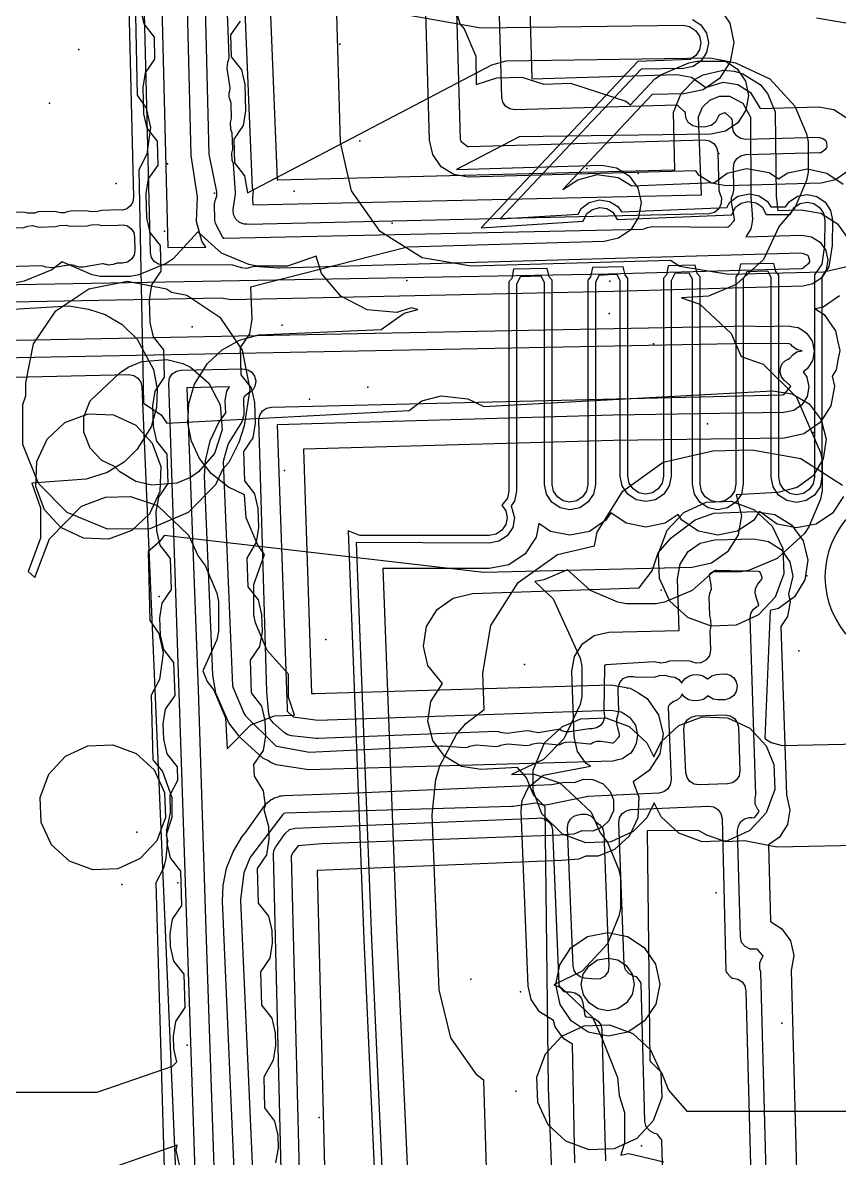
# Model space of a CAD drawing. Header units: metres. Extents: x 17722 to 17999, y 13535 to 15917.
# Drawn here: x 17815.75 to 17847.85, y 14989.36 to 15034.01 of the extents above; entities that cross this region are included whole.
import ezdxf

# ---------------------------------------------------------------- set-up
doc = ezdxf.new("R2010")
doc.units = ezdxf.units.M
for name, color, linetype in [('AI_GREENING_EXCLUSIONS', 1, 'Continuous'), ('AI_GREENING_LAWN', 82, 'Continuous'), ('AI_GREENING_REJECTED', 6, 'Continuous'), ('AI_GREENING_TREES', 3, 'Continuous')]:
    doc.layers.add(name, color=color, linetype=linetype)

# ---------------------------------------------------------------- blocks, each defined once
blk = doc.blocks.new('AI_TREE')
for p, q in [((0, -0.3), (0, 0.3)), ((-0.3, 0), (0.3, 0))]:
    blk.add_line(p, q)
for radius in [1, 0.12]:
    blk.add_circle((0, 0), radius)

msp = doc.modelspace()

# ---------------------------------------------------------------- linework, layer by layer
at = {"layer": 'AI_GREENING_EXCLUSIONS'}
for points in [[(17846.96, 15034.197), (17848.882, 15033.867), (17850.533, 15032.826), (17851.659, 15031.234), (17852.09, 15029.331), (17851.76, 15027.408), (17850.72, 15025.758), (17849.127, 15024.631), (17847.224, 15024.2), (17843.496, 15024.102), (17841.582, 15024.428), (17841.211, 15024.66), (17833.377, 15024.438), (17831.454, 15024.764), (17829.801, 15025.802), (17828.672, 15027.392), (17828.237, 15029.294), (17826.675, 15084.407)], [(17848.18, 15028.166), (17847.702, 15027.828), (17847.132, 15027.699), (17843.403, 15027.6), (17842.826, 15027.699), (17842.333, 15028.01), (17842.205, 15028.19), (17833.278, 15027.937), (17832.701, 15028.035), (17832.205, 15028.346), (17831.866, 15028.823), (17831.736, 15029.394), (17830.173, 15084.507)], [(17834.328, 15082.221), (17835.758, 15031.804), (17841.465, 15031.966), (17842.042, 15031.868), (17842.604, 15031.463), (17843.291, 15031.676), (17843.868, 15031.578), (17844.363, 15031.267), (17844.737, 15030.637), (17847.052, 15030.698), (17847.629, 15030.599), (17848.124, 15030.287)], [(17821.131, 15038.36), (17821.461, 15025.174), (17822.954, 15025.179), (17822.785, 15025.419), (17822.586, 15026.194), (17822.617, 15027.157), (17822.37, 15028.783), (17821.789, 15052.031)], [(17820.082, 15039.341), (17820.249, 15031.157), (17820.605, 15030.647), (17820.773, 15029.885), (17820.627, 15028.839), (17820.309, 15028.223), (17820.496, 15019.049), (17821.198, 15018.595), (17821.418, 15018.256), (17830.947, 15018.765), (17831.445, 15019.137), (17832.201, 15019.33), (17833.252, 15019.219), (17833.878, 15018.922), (17845.226, 15019.528), (17845.998, 15019.417), (17846.669, 15019.019), (17847.137, 15018.394), (17847.329, 15017.638), (17847.218, 15016.865), (17846.82, 15016.194), (17846.195, 15015.727), (17845.439, 15015.534), (17843.801, 15015.446), (17844.008, 15014.637), (17843.877, 15013.868), (17843.461, 15013.207), (17842.824, 15012.756), (17842.063, 15012.584), (17833.872, 15012.383), (17821.309, 15013.85), (17821.132, 15013.594), (17820.682, 15013.219), (17820.741, 15010.505), (17821.097, 15009.996), (17821.266, 15009.234), (17821.122, 15008.187), (17820.804, 15007.571), (17820.86, 15005.029), (17821.249, 15004.562), (17821.61, 15003.548), (17821.61, 15002.756), (17821.387, 15002.071), (17821.436, 15001.857), (17821.381, 15001.138), (17821.283, 15000.758), (17820.987, 15000.191), (17821.718, 14975.009)], [(17825.297, 15039.165), (17825.75, 15027.835), (17825.779, 15027.83), (17841.388, 15028.219), (17841.335, 15030.493), (17841.64, 15031.231), (17842.189, 15031.784), (17842.503, 15031.959), (17843.279, 15032.137), (17843.731, 15032.098), (17844.063, 15032.003), (17844.739, 15031.577), (17845.03, 15031.231), (17845.333, 15030.509), (17845.369, 15027.186), (17845.434, 15026.622), (17846.35, 15026.648), (17847.119, 15026.517), (17847.78, 15026.102), (17848.231, 15025.465)], [(17824.308, 15038.574), (17824.764, 15027.521), (17824.811, 15027.402), (17824.781, 15027.108), (17824.792, 15026.847), (17842.438, 15027.243), (17842.318, 15030.311), (17842.478, 15030.685), (17842.761, 15030.964), (17843.137, 15031.118), (17843.533, 15031.118), (17844.052, 15030.85), (17844.356, 15030.295), (17844.37, 15027.157), (17844.444, 15026.287), (17844.444, 15026.287), (17844.444, 15026.287), (17844.41, 15026.095), (17844.376, 15025.903), (17844.376, 15025.903), (17844.376, 15025.903), (17844.175, 15025.587), (17846.378, 15025.648), (17846.763, 15025.583), (17847.093, 15025.375), (17847.319, 15025.057), (17847.405, 15024.676), (17847.34, 15024.292), (17847.132, 15023.961), (17846.814, 15023.736), (17846.434, 15023.649), (17838.987, 15023.442), (17823.94, 15023.107), (17823.94, 15023.107), (17823.94, 15023.107), (17823.94, 15023.107), (17823.555, 15023.175), (17823.544, 15023.182), (17823.544, 15023.182), (17811.202, 15022.941)], [(17810.974, 14991.957), (17818.672, 14991.957), (17821.643, 14992.982), (17821.81, 14993.15), (17821.691, 14993.662), (17821.674, 14994.162), (17821.77, 14994.739), (17822.138, 14995.279), (17822.095, 14996.593), (17821.693, 14997.107), (17821.56, 14997.677), (17821.543, 14998.177), (17821.639, 14998.755), (17822.007, 14999.294), (17821.963, 15000.65), (17821.56, 15001.164), (17821.427, 15001.734), (17821.41, 15002.269), (17821.563, 15002.939), (17821.547, 15003.65), (17821.846, 15004.224), (17821.829, 15004.748), (17821.426, 15005.263), (17821.294, 15005.833), (17821.274, 15006.439), (17821.369, 15007.016), (17821.738, 15007.556), (17821.695, 15008.847), (17821.293, 15009.361), (17821.16, 15009.931), (17821.138, 15010.609), (17821.233, 15011.186), (17821.602, 15011.725), (17821.562, 15012.945), (17821.159, 15013.459), (17821.026, 15014.029), (17821.002, 15014.778), (17821.097, 15015.356), (17821.465, 15015.895), (17821.428, 15017.043), (17821.025, 15017.558), (17820.892, 15018.128), (17820.866, 15018.948), (17820.961, 15019.525), (17821.329, 15020.065), (17821.294, 15021.142), (17820.891, 15021.656), (17820.759, 15022.226), (17820.729, 15023.117), (17820.825, 15023.695), (17821.193, 15024.234), (17821.163, 15025.246), (17820.762, 15025.762), (17820.631, 15026.332), (17820.603, 15027.294), (17820.701, 15027.871), (17821.071, 15028.41), (17821.044, 15029.345), (17820.643, 15029.86), (17820.512, 15030.431), (17820.482, 15031.464), (17820.58, 15032.042), (17820.95, 15032.58), (17820.925, 15033.444), (17820.524, 15033.959), (17820.393, 15034.53)], [(17827.682, 15034.885), (17833.758, 15033.802), (17841.697, 15033.907), (17841.966, 15033.857), (17842.195, 15033.708), (17842.35, 15033.483), (17842.407, 15033.216), (17842.357, 15032.947), (17842.208, 15032.718), (17841.983, 15032.563), (17839.927, 15032.483), (17833.774, 15025.944), (17837.786, 15026.199), (17837.932, 15026.504), (17838.149, 15026.669), (17838.44, 15026.741), (17838.71, 15026.699), (17838.943, 15026.556), (17839.12, 15026.268), (17843.62, 15026.451), (17843.773, 15026.752), (17843.994, 15026.913), (17844.259, 15026.977), (17844.587, 15026.922), (17844.813, 15026.768), (17844.975, 15026.472), (17845.919, 15026.463), (17846.087, 15026.756), (17846.316, 15026.905), (17846.584, 15026.956), (17846.852, 15026.9), (17847.077, 15026.746), (17847.227, 15026.518), (17847.278, 15026.249), (17847.268, 15025.249), (17847.163, 15024.514), (17846.87, 15024.089), (17846.87, 15016.142), (17846.817, 15015.874), (17846.665, 15015.647), (17846.438, 15015.495), (17846.17, 15015.442), (17845.902, 15015.495), (17845.675, 15015.647), (17845.523, 15015.874), (17845.47, 15016.142), (17845.47, 15024.087), (17845.358, 15024.219), (17845.279, 15024.54), (17843.964, 15024.511), (17843.889, 15024.152), (17843.777, 15024.02), (17843.777, 15015.859), (17843.724, 15015.591), (17843.572, 15015.364), (17843.345, 15015.212), (17843.077, 15015.159), (17842.81, 15015.212), (17842.582, 15015.364), (17842.431, 15015.591), (17842.377, 15015.859), (17842.377, 15024.019), (17842.265, 15024.151), (17842.187, 15024.471), (17841.128, 15024.448), (17841.053, 15024.089), (17840.941, 15023.957), (17840.941, 15016.175), (17840.888, 15015.907), (17840.736, 15015.68), (17840.509, 15015.528), (17840.241, 15015.475), (17839.973, 15015.528), (17839.746, 15015.68), (17839.595, 15015.907), (17839.541, 15016.175), (17839.541, 15023.956), (17839.429, 15024.088), (17839.351, 15024.408), (17838.15, 15024.382), (17838.075, 15024.022), (17837.963, 15023.89), (17837.963, 15015.856), (17837.91, 15015.588), (17837.758, 15015.361), (17837.531, 15015.209), (17837.263, 15015.156), (17836.995, 15015.209), (17836.768, 15015.361), (17836.616, 15015.588), (17836.563, 15015.856), (17836.563, 15023.89), (17836.451, 15024.022), (17836.372, 15024.342), (17835.049, 15024.312), (17834.974, 15023.953), (17834.862, 15023.821), (17834.862, 15015.582), (17834.809, 15015.315), (17834.583, 15015.038), (17834.735, 15014.811), (17834.788, 15014.543), (17834.735, 15014.275), (17834.583, 15014.048), (17834.356, 15013.897), (17834.088, 15013.843), (17829.006, 15013.843), (17828.539, 15014.03), (17829.161, 14997.956), (17830.594, 14966.369)], [(17843.102, 15034.639), (17843.544, 15033.996), (17843.706, 15033.233), (17843.564, 15032.466), (17843.139, 15031.811), (17842.496, 15031.369), (17841.733, 15031.207), (17840.496, 15031.19), (17836.976, 15027.45), (17837.576, 15027.836), (17838.33, 15028.037), (17839.159, 15027.919), (17839.693, 15027.592), (17842.94, 15027.724), (17843.448, 15028.093), (17844.207, 15028.276), (17845.096, 15028.118), (17845.461, 15027.869), (17845.83, 15028.111), (17846.597, 15028.256), (17847.361, 15028.096), (17848.005, 15027.657)], [(17824.294, 15034.069), (17823.924, 15033.531), (17823.949, 15032.667), (17824.35, 15032.151), (17824.48, 15031.58), (17824.51, 15030.547), (17824.413, 15029.97), (17824.043, 15029.432), (17824.07, 15028.497), (17824.471, 15027.981), (17824.587, 15027.324), (17834.187, 15032.348), (17834.749, 15032.513), (17842.763, 15032.623), (17843.338, 15032.517), (17843.829, 15032.198), (17844.161, 15031.716), (17844.282, 15031.143), (17844.176, 15030.568), (17843.857, 15030.077), (17843.375, 15029.745), (17842.802, 15029.624), (17835.261, 15029.524), (17832.803, 15028.238), (17838.517, 15028.4), (17839.094, 15028.302), (17839.589, 15027.99), (17839.928, 15027.513), (17840.059, 15026.943), (17839.961, 15026.366), (17839.649, 15025.87), (17839.172, 15025.531), (17838.602, 15025.401), (17830.872, 15025.182), (17824.703, 15023.603), (17824.756, 15022.357), (17824.661, 15021.779), (17824.293, 15021.24), (17824.328, 15020.162), (17824.731, 15019.648), (17824.863, 15019.078), (17824.89, 15018.258), (17824.795, 15017.681), (17824.426, 15017.141), (17824.464, 15015.993), (17824.867, 15015.479), (17824.999, 15014.909), (17825.024, 15014.16), (17824.929, 15013.582), (17824.563, 15012.95), (17824.6, 15011.823), (17825.003, 15011.309), (17825.136, 15010.739), (17825.158, 15010.061), (17825.062, 15009.484), (17824.694, 15008.944), (17824.736, 15007.654), (17825.139, 15007.139), (17825.272, 15006.569), (17825.291, 15005.963), (17825.196, 15005.386), (17824.828, 15004.846), (17824.843, 15004.376), (17825.206, 15003.808), (17825.277, 15003.227), (17825.232, 15003.065), (17825.408, 15002.4), (17825.424, 15001.9), (17825.33, 15001.287), (17824.961, 15000.748), (17825.006, 14999.392), (17825.408, 14998.878), (17825.541, 14998.308), (17825.558, 14997.808), (17825.462, 14997.23), (17825.094, 14996.691), (17825.137, 14995.377), (17825.539, 14994.862), (17825.672, 14994.292), (17825.689, 14993.793), (17825.593, 14993.215), (17825.229, 14992.541), (17825.257, 14991.341), (17825.653, 14990.821), (17825.778, 14990.25), (17825.788, 14989.75), (17825.684, 14989.174)], [(17842.077, 15034.135), (17842.404, 15033.923), (17842.625, 15033.601), (17842.707, 15033.22), (17842.636, 15032.836), (17842.423, 15032.509), (17842.102, 15032.288), (17841.72, 15032.207), (17840.058, 15032.185), (17834.513, 15026.291), (17837.582, 15026.486), (17837.707, 15026.702), (17838.017, 15026.939), (17838.428, 15027.041), (17838.814, 15026.98), (17839.147, 15026.777), (17839.293, 15026.575), (17843.423, 15026.743), (17843.553, 15026.955), (17843.868, 15027.185), (17844.322, 15027.278), (17844.704, 15027.198), (17845.027, 15026.978), (17845.163, 15026.77), (17845.737, 15026.764), (17845.877, 15026.97), (17846.204, 15027.184), (17846.587, 15027.256), (17846.969, 15027.176), (17847.291, 15026.956), (17847.505, 15026.63), (17847.578, 15026.247), (17847.568, 15025.247), (17847.442, 15024.406), (17847.17, 15023.989), (17847.17, 15016.142), (17847.094, 15015.759), (17846.877, 15015.435), (17846.553, 15015.218), (17846.17, 15015.142), (17845.787, 15015.218), (17845.463, 15015.435), (17845.246, 15015.759), (17845.17, 15016.142), (17845.17, 15023.986), (17845.044, 15024.235), (17844.219, 15024.217), (17844.077, 15023.919), (17844.077, 15015.859), (17844.001, 15015.476), (17843.784, 15015.152), (17843.46, 15014.935), (17843.077, 15014.859), (17842.695, 15014.935), (17842.37, 15015.152), (17842.154, 15015.476), (17842.077, 15015.859), (17842.077, 15023.918), (17841.951, 15024.166), (17841.383, 15024.153), (17841.241, 15023.855), (17841.241, 15016.175), (17841.165, 15015.792), (17840.948, 15015.468), (17840.624, 15015.251), (17840.241, 15015.175), (17839.859, 15015.251), (17839.534, 15015.468), (17839.317, 15015.792), (17839.241, 15016.175), (17839.241, 15023.855), (17839.116, 15024.103), (17838.774, 15024.095), (17838.398, 15024.067), (17838.263, 15023.789), (17838.263, 15015.856), (17838.187, 15015.473), (17837.97, 15015.149), (17837.646, 15014.932), (17837.263, 15014.856), (17836.88, 15014.932), (17836.556, 15015.149), (17836.339, 15015.473), (17836.263, 15015.856), (17836.263, 15023.789), (17836.137, 15024.037), (17835.304, 15024.018), (17835.162, 15023.719), (17835.162, 15015.582), (17835.086, 15015.2), (17834.957, 15015.008), (17835.088, 15014.543), (17835.012, 15014.161), (17834.795, 15013.836), (17834.471, 15013.619), (17834.088, 15013.543), (17828.858, 15013.564), (17829.461, 14997.969), (17830.894, 14966.382)], [(17832.829, 15034.331), (17832.928, 15033.966), (17833.102, 15033.773), (17833.556, 15032.69), (17833.57, 15031.58), (17834.383, 15031.841), (17835.377, 15031.868), (17836.24, 15031.595), (17837.277, 15031.637), (17839.462, 15030.928), (17839.646, 15030.783), (17840.594, 15031.797), (17840.857, 15031.975), (17841.94, 15032.428), (17842.263, 15032.493), (17843.45, 15032.493), (17843.773, 15032.428), (17845.119, 15031.797), (17846.107, 15030.724), (17846.56, 15029.64), (17846.626, 15029.318), (17846.626, 15028.13), (17846.56, 15027.808), (17846.107, 15026.725), (17845.48, 15026.011), (17844.864, 15024.7), (17843.79, 15023.712), (17842.707, 15023.259), (17841.641, 15023.194), (17842.372, 15022.943), (17843.596, 15021.785), (17843.995, 15020.88), (17844.861, 15020.586), (17846.171, 15019.281), (17847.109, 15017.106), (17847.174, 15016.783), (17847.174, 15015.596), (17847.109, 15015.274), (17846.656, 15014.19), (17846.478, 15013.927), (17845.405, 15012.939), (17844.321, 15012.486), (17843.999, 15012.421), (17842.891, 15012.421), (17842.063, 15011.678), (17840.979, 15011.225), (17840.657, 15011.16), (17839.47, 15011.16), (17839.147, 15011.225), (17838.064, 15011.678), (17837.163, 15012.493), (17836.234, 15012.105), (17835.882, 15012.04), (17836.608, 15011.352), (17837.658, 15009.027), (17837.723, 15008.705), (17837.723, 15007.517), (17837.658, 15007.195), (17837.027, 15005.848), (17836.217, 15005.038), (17834.966, 15004.447), (17835.816, 15004.47), (17836.866, 15004.118), (17838.09, 15002.959), (17838.456, 15002.149), (17838.732, 15001.788), (17839.185, 15000.704), (17839.25, 15000.382), (17839.25, 14999.194), (17839.185, 14998.872), (17838.732, 14997.789), (17837.744, 14996.715), (17836.622, 14996.178), (17836.925, 14996.062), (17838.149, 14994.904), (17838.534, 14994.048), (17839.126, 14992.529), (17839.191, 14991.823), (17839.4, 14991.157), (17839.4, 14989.969), (17839.265, 14989.478), (17839.583, 14989.543), (17840.957, 14989.21)], [(17808.351, 15022.329), (17817.56, 15022.88), (17818.34, 15022.743), (17818.987, 15022.528), (17819.659, 15022.137), (17820.248, 15021.56), (17820.887, 15020.368), (17821.035, 15019.599), (17821.005, 15018.877), (17820.795, 15018.123), (17820.243, 15017.244), (17819.736, 15016.734), (17819.071, 15016.317), (17818.249, 15016.053), (17816.11, 15015.904), (17816.448, 15014.931), (17816.448, 15013.743), (17815.97, 15012.435), (17816.227, 15012.192), (17816.808, 15013.717), (17818.067, 15014.996), (17818.998, 15015.346), (17819.992, 15015.373), (17821.042, 15015.021), (17822.266, 15013.862), (17822.643, 15013.028), (17822.924, 15012.66), (17823.378, 15011.577), (17823.443, 15011.254), (17823.443, 15010.067), (17823.378, 15009.744), (17822.832, 15008.524), (17823.006, 15008.108), (17823.264, 15007.764), (17823.717, 15006.681), (17823.782, 15005.462), (17824.72, 15006.403), (17825.651, 15006.753), (17826.428, 15006.774), (17826.197, 15007.493), (17826.197, 15008.392), (17825.353, 15009.322), (17824.9, 15010.405), (17824.835, 15010.727), (17824.835, 15011.915), (17825.261, 15013.101), (17824.988, 15013.461), (17824.535, 15014.544), (17824.47, 15015.444), (17823.833, 15015.742), (17823.162, 15016.276), (17822.696, 15016.868), (17822.381, 15017.56), (17822.243, 15018.27), (17822.274, 15019.029), (17822.499, 15019.792), (17823.012, 15020.604), (17823.59, 15021.143), (17824.274, 15021.527), (17825.037, 15021.74), (17829.844, 15021.945), (17830.747, 15022.593), (17831.287, 15022.732), (17831.021, 15022.794), (17830.455, 15022.615), (17829.288, 15022.715), (17828.249, 15023.254), (17827.496, 15024.15), (17827.28, 15024.832), (17826.155, 15024.431), (17824.967, 15024.431), (17824.645, 15024.496), (17823.562, 15024.949), (17822.64, 15025.785), (17821.658, 15024.72), (17821.395, 15024.542), (17820.311, 15024.089), (17819.989, 15024.024), (17818.801, 15024.024), (17818.479, 15024.089), (17817.297, 15024.609), (17816.895, 15024.292), (17815.812, 15023.839), (17815.489, 15023.774)], [(17847.859, 15023.274), (17847.222, 15022.823), (17846.906, 15022.751), (17846.926, 15022.738), (17847.255, 15022.528), (17847.255, 15022.528), (17847.255, 15022.528), (17847.478, 15022.207), (17847.701, 15021.887), (17847.701, 15021.887), (17847.701, 15021.887), (17847.784, 15021.506), (17847.868, 15021.125)], [(17811.471, 15021.446), (17844.368, 15022.089), (17844.716, 15022.063), (17845.849, 15022.086), (17845.849, 15022.086), (17845.849, 15022.086), (17846.041, 15022.051), (17846.233, 15022.017), (17846.233, 15022.017), (17846.233, 15022.017), (17846.397, 15021.912), (17846.561, 15021.807), (17846.561, 15021.807), (17846.561, 15021.807), (17846.673, 15021.647), (17846.785, 15021.487), (17846.785, 15021.487), (17846.785, 15021.487), (17846.826, 15021.296), (17846.868, 15021.105), (17846.868, 15021.105), (17846.868, 15021.105), (17846.834, 15020.913), (17846.8, 15020.721), (17846.8, 15020.721), (17846.8, 15020.721), (17846.694, 15020.557), (17846.589, 15020.393), (17846.589, 15020.393), (17846.589, 15020.393), (17846.429, 15020.281), (17846.429, 15020.281), (17846.572, 15020.076), (17846.655, 15019.695), (17846.587, 15019.311), (17846.377, 15018.982), (17846.057, 15018.759), (17845.676, 15018.675), (17838.959, 15018.577), (17825.748, 15018.202), (17826.14, 15007.028), (17826.143, 15006.941), (17826.379, 15006.718), (17826.872, 15006.644), (17827.348, 15006.588), (17838.893, 15006.976), (17838.893, 15006.976), (17838.893, 15006.976), (17839.086, 15006.943), (17839.278, 15006.911), (17839.278, 15006.911), (17839.278, 15006.911), (17839.443, 15006.807), (17839.609, 15006.704), (17839.609, 15006.704), (17839.609, 15006.704), (17839.722, 15006.545), (17839.835, 15006.386), (17839.835, 15006.386), (17839.835, 15006.386), (17839.879, 15006.196), (17839.922, 15006.006), (17839.922, 15006.006), (17839.922, 15006.006), (17839.89, 15005.813), (17839.857, 15005.621), (17839.857, 15005.621), (17839.857, 15005.621), (17839.754, 15005.456), (17839.65, 15005.29), (17839.65, 15005.29), (17839.65, 15005.29), (17839.491, 15005.177), (17839.332, 15005.064), (17839.332, 15005.064), (17839.332, 15005.064), (17839.142, 15005.02), (17838.952, 15004.977), (17838.952, 15004.977), (17838.952, 15004.977), (17826.991, 15004.626), (17826.991, 15004.626), (17826.991, 15004.626), (17826.991, 15004.626), (17825.714, 15004.825), (17825.572, 15004.896), (17825.488, 15004.912), (17825.408, 15004.979), (17825.195, 15005.085), (17824.302, 15005.901), (17823.851, 15006.48), (17823.345, 15007.647), (17823.23, 15008.372), (17822.897, 15016.177), (17822.932, 15016.785), (17823.12, 15017.567), (17823.46, 15018.294), (17823.73, 15018.669), (17823.714, 15019.139), (17823.714, 15019.141), (17823.714, 15019.141), (17823.713, 15019.15), (17823.776, 15019.526), (17823.877, 15019.688), (17822.201, 15019.655), (17822.648, 15007.782), (17822.943, 14998.333), (17823.268, 14989.02)], [(17847.868, 15021.125), (17847.799, 15020.741), (17847.731, 15020.357), (17847.731, 15020.357), (17847.731, 15020.357), (17847.569, 15020.105), (17847.655, 15019.715), (17847.518, 15018.947), (17847.098, 15018.289), (17846.458, 15017.843), (17845.696, 15017.675), (17838.979, 15017.578), (17826.782, 15017.244), (17827.108, 15007.634), (17827.215, 15007.633), (17838.864, 15007.975), (17838.864, 15007.975), (17838.864, 15007.975), (17839.249, 15007.911), (17839.634, 15007.846), (17839.634, 15007.846), (17839.634, 15007.846), (17839.964, 15007.639), (17840.295, 15007.431), (17840.295, 15007.431), (17840.295, 15007.431), (17840.521, 15007.113), (17840.747, 15006.795), (17840.747, 15006.795), (17840.747, 15006.795), (17840.834, 15006.415), (17840.922, 15006.035), (17840.922, 15006.035), (17840.922, 15006.035), (17840.857, 15005.65), (17840.792, 15005.265), (17840.792, 15005.265), (17840.792, 15005.265), (17840.585, 15004.935), (17840.378, 15004.604), (17840.378, 15004.604), (17840.378, 15004.604), (17840.06, 15004.378), (17839.748, 15004.156), (17839.97, 15003.549), (17839.933, 15002.748), (17839.598, 15002.03), (17839.014, 15001.495), (17838.365, 15001.24), (17837.892, 15001.236), (17837.609, 15001.121), (17836.924, 15001.066), (17836.924, 15001.066), (17827.319, 15000.672), (17827.691, 14985.807)], [(17833.984, 14988.964), (17833.881, 14992.419), (17833.604, 14992.632), (17832.582, 14994.088), (17832.124, 14995.985), (17831.846, 15002.862), (17831.984, 15004.246), (17832.149, 15004.79), (17832.806, 15006.016), (17833.167, 15006.454), (17833.886, 15007.008), (17833.839, 15008.429), (17834.158, 15010.306), (17835.221, 15011.998), (17836.774, 15013.099), (17838.231, 15013.439), (17838.33, 15013.979), (17839.342, 15015.59), (17840.928, 15016.727), (17842.876, 15017.172), (17844.414, 15017.207), (17846.335, 15016.871), (17847.982, 15015.825)], [(17848.018, 15015.377), (17847.584, 15014.728), (17846.936, 15014.294), (17846.17, 15014.142), (17845.405, 15014.294), (17844.718, 15014.784), (17844.492, 15014.444), (17843.843, 15014.011), (17843.077, 15013.859), (17842.312, 15014.011), (17841.663, 15014.444), (17841.515, 15014.667), (17841.007, 15014.327), (17840.241, 15014.175), (17839.476, 15014.327), (17838.871, 15014.732), (17838.677, 15014.442), (17838.028, 15014.008), (17837.263, 15013.856), (17836.497, 15014.008), (17836.042, 15014.312), (17835.936, 15013.778), (17835.502, 15013.129), (17834.853, 15012.695), (17834.088, 15012.543), (17829.902, 15012.543), (17830.46, 14998.01), (17831.893, 14966.426)], [(17836.826, 14981.952), (17836.415, 14992.121), (17836.288, 15003.17), (17835.838, 15003.617), (17835.548, 15004.311), (17835.194, 15004.72), (17833.775, 15004.649), (17833.003, 15004.762), (17832.334, 15005.163), (17831.868, 15005.789), (17831.678, 15006.546), (17831.792, 15007.318), (17832.25, 15008.031), (17831.677, 15008.738), (17831.499, 15009.497), (17831.625, 15010.267), (17832.037, 15010.931), (17832.67, 15011.386), (17833.43, 15011.564), (17839.989, 15011.786), (17840.49, 15012.454), (17840.731, 15013.167), (17841.245, 15013.754), (17842.187, 15014.46), (17842.924, 15014.718), (17844.54, 15014.792), (17845.311, 15014.669), (17845.976, 15014.261), (17846.434, 15013.63), (17846.616, 15012.871), (17846.494, 15012.1), (17846.086, 15011.435), (17845.455, 15010.977), (17845.132, 15010.899), (17844.926, 15005.867), (17845.17, 15005.707), (17845.598, 15005.593), (17852.831, 15005.748)], [(17837.456, 14989.176), (17837.36, 14993.845), (17837.02, 14994.054), (17836.677, 14994.528), (17836.617, 14994.776), (17836.065, 14995.12), (17835.738, 14995.605), (17835.621, 14996.126), (17835.344, 15003.004), (17835.385, 15003.419), (17835.631, 15003.95), (17836.213, 15004.426), (17838.071, 15004.773), (17837.897, 15004.881), (17837.556, 15005.357), (17837.423, 15005.927), (17837.339, 15008.51), (17837.439, 15009.087), (17837.753, 15009.581), (17838.219, 15009.911), (17838.789, 15010.044), (17841.56, 15010.109), (17841.493, 15012.138), (17841.593, 15012.715), (17841.907, 15013.209), (17842.386, 15013.545), (17842.943, 15013.672), (17844.495, 15013.708), (17845.071, 15013.607), (17845.565, 15013.294), (17845.902, 15012.815), (17846.029, 15012.243), (17845.847, 15011.539), (17845.914, 15011.241), (17845.813, 15010.664), (17845.556, 15010.26), (17845.774, 15003.644), (17845.912, 15003.061), (17845.813, 15002.484), (17845.5, 15001.989), (17845.067, 15001.683), (17845.145, 14998.668), (17845.597, 14998.383), (17845.935, 14997.906), (17846.064, 14997.335), (17845.958, 14996.746), (17847.14, 14952.489)], [(17824.177, 14986.193), (17823.606, 14999.469), (17823.63, 15000.082), (17823.767, 15000.764), (17824.019, 15001.412), (17824.383, 15002.009), (17824.472, 15002.107), (17824.48, 15002.132), (17824.48, 15002.132), (17825.158, 15003.079), (17825.23, 15003.193), (17825.259, 15003.221), (17825.315, 15003.3), (17825.43, 15003.383), (17825.513, 15003.462), (17825.566, 15003.482), (17825.631, 15003.53), (17825.788, 15003.568), (17825.877, 15003.602), (17825.941, 15003.605), (17826.01, 15003.621), (17828.246, 15003.702), (17836.539, 15004.052), (17837.053, 15004.149), (17837.437, 15004.135), (17837.795, 15004.264), (17838.167, 15004.254), (17838.566, 15004.077), (17838.84, 15003.781), (17838.971, 15003.45), (17838.971, 15003.023), (17838.791, 15002.62), (17838.529, 15002.371), (17838.167, 15002.22), (17837.728, 15002.225), (17837.411, 15002.102), (17836.883, 15002.065), (17836.883, 15002.065), (17836.883, 15002.065), (17836.883, 15002.065), (17827.49, 15001.726), (17826.584, 15001.643), (17826.375, 15001.394), (17826.305, 15001.25), (17826.706, 14985.211)], [(17852.917, 15001.749), (17845.399, 15001.588), (17844.136, 15001.843), (17843.386, 15001.8), (17842.649, 15002.058), (17842.321, 15002.25), (17840.299, 15002.234), (17840.403, 14993.187), (17840.855, 14992.733), (17841.142, 14992.038), (17841.854, 14991.208), (17848.455, 14991.208)], [(17821.913, 14989.102), (17821.788, 14989.673), (17821.824, 14989.871), (17819.413, 14989.039)]]:
    msp.add_lwpolyline(points, dxfattribs=at)
for points in [[(17818.343, 15023.545), (17819.874, 15023.85), (17821.405, 15023.545), (17821.604, 15023.412), (17822.207, 15023.292), (17823.505, 15022.425), (17824.372, 15021.127), (17824.676, 15019.597), (17824.455, 15018.156), (17824.243, 15017.501), (17823.85, 15016.711), (17823.602, 15016.443), (17823.329, 15015.831), (17822.249, 15014.751), (17820.741, 15014.103), (17819.08, 15014.088), (17817.494, 15014.751), (17816.37, 15015.895), (17815.75, 15017.417), (17815.75, 15019), (17815.874, 15019.337), (17815.874, 15019.85), (17816.179, 15021.38), (17817.046, 15022.678), (17818.343, 15023.545)], [(17821.415, 15020.764), (17822.038, 15020.613), (17822.346, 15020.458), (17823.069, 15019.839), (17823.51, 15018.979), (17823.589, 15017.996), (17823.283, 15017.065), (17822.664, 15016.342), (17822.342, 15016.119), (17821.804, 15015.901), (17820.821, 15015.823), (17820.199, 15015.974), (17819.573, 15016.342), (17819.357, 15016.558), (17818.856, 15016.788), (17818.397, 15017.273), (17818.151, 15017.912), (17818.151, 15018.505), (17818.397, 15019.144), (17819.573, 15020.244), (17819.894, 15020.467), (17820.432, 15020.685), (17821.415, 15020.764)], [(17820.843, 15017.479), (17821.184, 15016.562), (17821.145, 15015.576), (17820.736, 15014.694), (17820.037, 15014.047), (17819.12, 15013.706), (17818.134, 15013.745), (17817.252, 15014.154), (17816.605, 15014.853), (17816.264, 15015.77), (17816.303, 15016.756), (17816.712, 15017.638), (17817.411, 15018.285), (17818.328, 15018.626), (17819.314, 15018.587), (17820.196, 15018.178), (17820.843, 15017.479)], [(17844.518, 15014.857), (17845.217, 15014.21), (17845.626, 15013.328), (17845.665, 15012.342), (17845.324, 15011.425), (17844.677, 15010.726), (17843.795, 15010.317), (17842.809, 15010.278), (17841.892, 15010.619), (17841.193, 15011.266), (17840.784, 15012.148), (17840.745, 15013.134), (17841.086, 15014.051), (17841.733, 15014.75), (17842.615, 15015.159), (17843.601, 15015.198), (17844.518, 15014.857)], [(17840.288, 15005.689), (17840.56, 15005.136), (17840.847, 15005.727), (17841.546, 15006.374), (17842.463, 15006.715), (17843.449, 15006.676), (17844.331, 15006.267), (17844.978, 15005.568), (17845.28, 15004.845), (17845.319, 15003.859), (17844.978, 15002.942), (17844.331, 15002.243), (17843.449, 15001.834), (17842.463, 15001.795), (17841.546, 15002.136), (17840.847, 15002.783), (17840.575, 15003.336), (17840.288, 15002.745), (17839.748, 15002.205), (17838.866, 15001.796), (17837.88, 15001.757), (17836.963, 15002.098), (17836.157, 15002.904), (17835.816, 15003.821), (17835.816, 15004.613), (17836.264, 15005.689), (17836.963, 15006.336), (17837.686, 15006.638), (17838.672, 15006.677), (17839.589, 15006.336), (17840.288, 15005.689)], [(17820.213, 15005.271), (17820.912, 15004.624), (17821.321, 15003.742), (17821.36, 15002.756), (17821.019, 15001.839), (17820.372, 15001.14), (17819.49, 15000.731), (17818.504, 15000.692), (17817.587, 15001.033), (17816.888, 15001.68), (17816.479, 15002.562), (17816.44, 15003.548), (17816.781, 15004.465), (17817.428, 15005.164), (17818.31, 15005.573), (17819.296, 15005.612), (17820.213, 15005.271)], [(17840.18, 14997.649), (17840.628, 14996.987), (17840.789, 14996.208), (17840.636, 14995.421), (17840.198, 14994.76), (17839.534, 14994.313), (17838.76, 14994.156), (17837.975, 14994.309), (17837.308, 14994.754), (17836.871, 14995.401), (17836.709, 14996.185), (17836.861, 14996.966), (17837.302, 14997.633), (17837.958, 14998.075), (17838.753, 14998.231), (17839.519, 14998.083), (17840.18, 14997.649)], [(17839.707, 14996.599), (17839.789, 14996.202), (17839.71, 14995.799), (17839.487, 14995.463), (17839.146, 14995.235), (17838.755, 14995.156), (17838.353, 14995.235), (17838.011, 14995.465), (17837.792, 14995.788), (17837.709, 14996.191), (17837.787, 14996.589), (17838.013, 14996.929), (17838.346, 14997.153), (17838.758, 14997.231), (17839.141, 14997.157), (17839.477, 14996.938), (17839.707, 14996.599)], [(17840.427, 14993.616), (17840.836, 14992.734), (17840.875, 14991.748), (17840.534, 14990.831), (17839.887, 14990.132), (17839.005, 14989.723), (17838.019, 14989.684), (17837.102, 14990.025), (17836.403, 14990.672), (17835.994, 14991.554), (17835.955, 14992.54), (17836.296, 14993.457), (17836.943, 14994.156), (17837.825, 14994.565), (17838.811, 14994.604), (17839.728, 14994.263), (17840.427, 14993.616)]]:
    msp.add_lwpolyline(points, close=True, dxfattribs=at)
at = {"layer": 'AI_GREENING_LAWN'}
for points in [[(17811.19, 15023.641), (17838.774, 15024.136), (17846.371, 15024.347), (17846.411, 15024.356), (17846.447, 15024.377), (17846.666, 15024.567), (17846.692, 15024.601), (17846.689, 15024.644), (17846.647, 15024.792), (17846.623, 15024.837), (17846.581, 15024.868), (17846.448, 15024.926), (17846.342, 15024.947), (17825.841, 15024.351), (17825.789, 15024.352), (17824.856, 15024.421), (17824.687, 15024.385), (17824.544, 15024.343), (17824.345, 15024.366), (17824.007, 15024.477), (17823.928, 15024.489), (17821.271, 15024.474), (17821.082, 15024.51), (17820.92, 15024.615), (17820.81, 15024.773), (17820.768, 15024.961), (17818.985, 15096.152)], [(17818.43, 15095.505), (17820.111, 15027.148), (17820.081, 15026.967), (17819.989, 15026.809), (17819.846, 15026.695), (17819.671, 15026.64), (17819.566, 15026.646), (17818.847, 15026.63), (17818.693, 15026.583), (17818.425, 15026.577), (17818.27, 15026.616), (17817.627, 15026.602), (17817.451, 15026.554), (17817.451, 15026.556), (17817.399, 15026.537), (17817.235, 15026.533), (17817.182, 15026.55), (17817.182, 15026.547), (17817.003, 15026.588), (17816.361, 15026.571), (17816.208, 15026.525), (17815.94, 15026.518), (17815.784, 15026.558), (17815.118, 15026.542)], [(17822.49, 15051.987), (17823.069, 15028.823), (17823.074, 15028.779), (17823.364, 15027.357), (17823.368, 15027.178), (17823.307, 15027.008), (17823.275, 15026.881), (17823.287, 15026.235), (17823.314, 15026.127), (17823.598, 15025.575), (17823.625, 15025.541), (17823.667, 15025.534), (17840.117, 15025.89), (17840.22, 15025.916), (17840.291, 15025.95), (17840.517, 15026.001), (17843.43, 15025.968), (17843.478, 15025.977), (17843.517, 15026.005), (17843.703, 15026.202), (17843.73, 15026.248), (17843.733, 15026.302), (17843.617, 15026.959), (17843.617, 15027.13), (17843.674, 15027.291), (17843.679, 15027.299), (17843.71, 15027.426), (17843.686, 15028.308), (17843.719, 15028.5), (17843.822, 15028.665), (17843.982, 15028.778), (17844.172, 15028.821), (17847.089, 15028.9), (17847.127, 15028.907), (17847.161, 15028.926), (17847.324, 15029.053), (17847.358, 15029.097), (17847.367, 15029.153), (17847.357, 15029.289), (17847.341, 15029.34), (17847.303, 15029.378), (17847.176, 15029.458), (17847.039, 15029.496), (17844.168, 15029.421), (17843.973, 15029.455), (17843.806, 15029.563), (17843.694, 15029.727), (17843.655, 15029.921), (17843.655, 15030.156), (17843.645, 15030.204), (17843.616, 15030.244), (17843.39, 15030.444), (17843.353, 15030.466), (17843.31, 15030.457), (17843.147, 15030.384), (17843.106, 15030.352), (17843.082, 15030.306), (17843.077, 15030.287), (17842.98, 15030.096), (17842.811, 15029.963), (17842.602, 15029.912), (17842.302, 15029.907), (17842.089, 15029.95), (17841.914, 15030.081), (17841.811, 15030.273), (17841.802, 15030.455), (17841.798, 15030.471), (17841.771, 15030.509), (17841.535, 15030.732), (17841.495, 15030.757), (17841.45, 15030.765), (17835.092, 15030.584), (17834.9, 15030.617), (17834.734, 15030.721), (17834.621, 15030.88), (17834.578, 15031.07), (17833.109, 15082.886)], [(17831.652, 15074.691), (17832.941, 15029.425), (17832.954, 15029.375), (17832.987, 15029.335), (17833.21, 15029.163), (17833.246, 15029.143), (17833.287, 15029.137), (17842.555, 15029.4), (17842.747, 15029.368), (17842.913, 15029.264), (17843.026, 15029.105), (17843.069, 15028.915), (17843.113, 15027.409), (17843.162, 15027.25), (17843.214, 15027.118), (17843.212, 15026.927), (17843.205, 15026.895), (17843.113, 15026.692), (17842.942, 15026.55), (17842.727, 15026.496), (17824.63, 15026.077), (17824.561, 15026.08), (17824.461, 15026.092), (17824.273, 15026.153), (17824.123, 15026.283), (17824.035, 15026.461), (17824.024, 15026.658), (17824.112, 15027.28), (17824.114, 15027.334), (17824.03, 15028.459), (17823.982, 15028.601), (17823.969, 15028.877), (17824.006, 15029.032), (17823.982, 15029.66), (17823.933, 15029.813), (17823.923, 15030.081), (17823.96, 15030.236), (17823.938, 15030.841), (17823.886, 15031.017), (17823.889, 15031.017), (17823.869, 15031.069), (17823.863, 15031.233), (17823.892, 15031.331), (17823.888, 15031.332), (17823.91, 15031.404), (17823.91, 15031.441), (17823.787, 15032.206), (17823.815, 15032.465), (17823.851, 15032.56), (17823.868, 15032.659), (17823.469, 15042.924)], [(17815.132, 15025.945), (17815.798, 15025.961), (17815.956, 15026.009), (17816.145, 15026.029), (17816.219, 15026.007), (17816.22, 15026.014), (17816.398, 15025.974), (17817.041, 15025.99), (17817.194, 15026.036), (17817.462, 15026.043), (17817.618, 15026.003), (17818.284, 15026.019), (17818.438, 15026.066), (17818.706, 15026.072), (17818.861, 15026.032), (17819.503, 15026.046), (17819.517, 15026.05), (17819.697, 15026.066), (17819.87, 15026.017), (17820.015, 15025.909), (17820.113, 15025.757), (17820.15, 15025.581), (17820.162, 15025.065), (17820.129, 15024.874), (17820.026, 15024.709), (17819.867, 15024.597), (17819.678, 15024.553), (17819.464, 15024.547), (17819.304, 15024.497), (17819.116, 15024.476), (17818.999, 15024.508), (17818.997, 15024.502), (17818.924, 15024.525), (17818.886, 15024.524), (17818.129, 15024.399), (17817.982, 15024.396), (17817.841, 15024.436), (17817.785, 15024.462), (17817.648, 15024.481), (17816.913, 15024.37), (17816.663, 15024.396), (17816.559, 15024.435), (17816.465, 15024.451), (17810.476, 15024.281)], [(17845.947, 14952.234), (17844.76, 14996.686), (17844.728, 14996.797), (17844.72, 14997.037), (17844.824, 14997.254), (17844.837, 14997.269), (17844.856, 14997.303), (17844.836, 14997.336), (17844.644, 14997.557), (17844.613, 14997.583), (17844.573, 14997.582), (17844.556, 14997.579), (17844.34, 14997.584), (17844.147, 14997.68), (17844.012, 14997.847), (17843.96, 14998.057), (17843.852, 15002.249), (17843.882, 15002.434), (17843.979, 15002.595), (17844.129, 15002.709), (17844.309, 15002.76), (17844.408, 15002.75), (17844.409, 15002.756), (17844.504, 15002.747), (17844.538, 15002.777), (17844.676, 15002.955), (17844.697, 15003), (17844.674, 15003.044), (17844.649, 15003.073), (17844.543, 15003.279), (17844.541, 15003.511), (17844.573, 15003.649), (17844.345, 15010.594), (17844.373, 15010.776), (17844.464, 15010.935), (17844.607, 15011.051), (17844.655, 15011.077), (17844.686, 15011.101), (17844.68, 15011.139), (17844.575, 15011.459), (17844.582, 15011.461), (17844.548, 15011.564), (17844.562, 15011.759), (17844.65, 15011.934), (17844.8, 15012.125), (17844.818, 15012.158), (17844.812, 15012.196), (17844.753, 15012.377), (17844.73, 15012.417), (17844.686, 15012.427), (17843.02, 15012.472), (17842.984, 15012.467), (17842.951, 15012.453), (17842.767, 15012.335), (17842.734, 15012.304), (17842.734, 15012.259), (17842.805, 15011.901), (17842.809, 15011.726), (17842.752, 15011.56), (17842.749, 15011.555), (17842.718, 15011.428), (17842.742, 15010.682), (17842.791, 15010.529), (17842.799, 15010.261), (17842.761, 15010.105), (17842.785, 15009.336), (17842.742, 15009.116), (17842.606, 15008.937), (17842.405, 15008.835), (17842.398, 15008.834), (17842.222, 15008.822), (17842.053, 15008.873), (17842.021, 15008.89), (17841.903, 15008.916), (17841.181, 15008.898), (17841.022, 15008.85), (17840.833, 15008.83), (17840.77, 15008.849), (17840.768, 15008.843), (17840.575, 15008.883), (17838.668, 15008.755), (17838.629, 15008.745), (17838.62, 15008.706), (17838.594, 15006.946), (17838.613, 15006.872), (17838.626, 15006.691), (17838.574, 15006.517), (17838.464, 15006.374), (17838.309, 15006.279), (17838.131, 15006.245), (17838.018, 15006.245), (17837.241, 15006.122), (17837.091, 15006.121), (17836.948, 15006.165), (17836.875, 15006.2), (17836.84, 15006.21), (17836.804, 15006.21), (17836.016, 15006.091), (17835.732, 15006.131), (17835.692, 15006.15), (17835.554, 15006.17), (17834.79, 15006.06), (17834.516, 15006.098), (17834.464, 15006.121), (17834.353, 15006.142), (17827.367, 15005.856), (17827.29, 15005.859), (17826.319, 15005.97), (17826.174, 15006.01), (17826.047, 15006.091), (17825.597, 15006.484), (17825.482, 15006.633), (17825.429, 15006.814), (17825.348, 15007.684), (17825.346, 15007.716), (17825.038, 15018.381), (17825.071, 15018.574), (17825.175, 15018.74), (17825.335, 15018.853), (17825.526, 15018.895), (17845.61, 15019.374), (17845.657, 15019.385), (17845.696, 15019.414), (17845.921, 15019.673), (17845.942, 15019.709), (17845.916, 15019.742), (17845.69, 15019.939), (17845.577, 15020.082), (17845.522, 15020.257), (17845.534, 15020.439), (17845.61, 15020.605), (17845.741, 15020.732), (17845.843, 15020.776), (17845.909, 15020.823), (17846.023, 15020.947), (17846.185, 15021.065), (17846.381, 15021.109), (17846.396, 15021.109), (17846.188, 15021.151), (17846.015, 15021.276), (17845.956, 15021.342), (17845.917, 15021.371), (17845.869, 15021.381), (17844.385, 15021.389), (17844.379, 15021.389), (17811.5, 15020.747)], [(17823.116, 14971.167), (17821.491, 15019.834), (17821.524, 15020.028), (17821.629, 15020.195), (17821.79, 15020.308), (17821.982, 15020.351), (17824.407, 15020.395), (17824.593, 15020.363), (17824.753, 15020.264), (17824.866, 15020.113), (17824.915, 15019.931), (17824.893, 15019.744), (17824.804, 15019.579), (17824.659, 15019.458), (17824.641, 15019.448), (17824.478, 15019.319), (17824.445, 15019.278), (17824.433, 15019.226), (17824.438, 15018.585), (17824.362, 15018.317), (17823.837, 15017.473), (17823.808, 15017.407), (17823.645, 15016.811), (17823.636, 15016.735), (17824, 15007.939), (17824.021, 15007.85), (17824.461, 15006.836), (17824.513, 15006.76), (17825.672, 15005.6), (17825.701, 15005.579), (17825.735, 15005.567), (17826.94, 15005.332), (17826.94, 15005.332), (17827, 15005.328), (17832.189, 15005.58), (17832.25, 15005.579), (17833.146, 15005.514), (17833.274, 15005.539), (17833.315, 15005.56), (17833.578, 15005.611), (17834.359, 15005.55), (17834.49, 15005.577), (17834.531, 15005.597), (17834.802, 15005.651), (17835.572, 15005.586), (17835.707, 15005.614), (17835.746, 15005.635), (17836.027, 15005.692), (17836.822, 15005.619), (17836.858, 15005.621), (17836.891, 15005.634), (17836.962, 15005.673), (17837.103, 15005.724), (17837.252, 15005.732), (17838.036, 15005.655), (17838.073, 15005.657), (17838.107, 15005.67), (17838.162, 15005.702), (17838.323, 15005.759), (17838.494, 15005.759), (17838.921, 15005.686), (17838.96, 15005.686), (17838.99, 15005.709), (17839.18, 15005.911), (17839.207, 15005.96), (17839.208, 15006.016), (17839.109, 15006.456), (17839.102, 15006.638), (17839.158, 15006.804), (17839.19, 15006.936), (17839.163, 15007.746), (17839.151, 15007.871), (17839.218, 15008.068), (17839.359, 15008.221), (17839.55, 15008.303), (17839.758, 15008.301), (17839.895, 15008.27), (17840.618, 15008.288), (17840.776, 15008.336), (17840.965, 15008.355), (17841.039, 15008.334), (17841.04, 15008.341), (17841.257, 15008.292), (17841.388, 15008.27), (17841.548, 15008.176), (17841.656, 15008.037), (17841.663, 15008.067), (17841.788, 15008.228), (17841.967, 15008.327), (17842.087, 15008.363), (17842.25, 15008.384), (17842.412, 15008.351), (17842.489, 15008.321), (17842.653, 15008.217), (17842.672, 15008.191), (17842.681, 15008.207), (17842.833, 15008.326), (17843.017, 15008.378), (17843.283, 15008.4), (17843.284, 15008.394), (17843.386, 15008.402), (17843.557, 15008.352), (17843.7, 15008.245), (17843.796, 15008.094), (17843.833, 15007.92), (17843.834, 15007.905), (17843.802, 15007.712), (17843.699, 15007.547), (17843.54, 15007.434), (17843.351, 15007.389), (17843.076, 15007.38), (17842.886, 15007.411), (17842.722, 15007.51), (17842.695, 15007.547), (17842.673, 15007.512), (17842.515, 15007.399), (17842.326, 15007.355), (17842.13, 15007.348), (17841.928, 15007.383), (17841.758, 15007.496), (17841.677, 15007.621), (17841.618, 15007.501), (17841.481, 15007.375), (17841.422, 15007.352), (17841.422, 15007.352), (17841.323, 15007.3), (17841.171, 15007.189), (17841.135, 15007.146), (17841.124, 15007.092), (17841.236, 15004.236), (17841.206, 15004.044), (17841.106, 15003.879), (17840.95, 15003.764), (17840.762, 15003.717), (17837.951, 15003.576), (17837.912, 15003.571), (17836.384, 15003.25), (17836.226, 15003.243), (17836.074, 15003.285), (17836.042, 15003.299), (17835.906, 15003.319), (17835.027, 15003.192), (17834.97, 15003.187), (17826.065, 15002.921), (17826.015, 15002.908), (17825.975, 15002.875), (17824.71, 15001.215), (17824.678, 15001.16), (17824.463, 15000.642), (17824.446, 15000.579), (17824.308, 14999.521), (17824.307, 14999.478), (17824.92, 14985.89)], [(17807.11, 14972.75), (17805.925, 15013.755), (17805.925, 15013.79), (17805.989, 15015.357), (17805.989, 15015.357), (17806.007, 15015.469), (17806.275, 15016.444), (17806.31, 15016.536), (17806.767, 15017.446), (17806.82, 15017.529), (17807.453, 15018.341), (17807.521, 15018.413), (17808.285, 15019.069), (17808.405, 15019.145), (17810.084, 15019.904), (17810.278, 15019.949), (17819.928, 15020.171), (17820.118, 15020.138), (17820.281, 15020.036), (17820.394, 15019.879), (17820.439, 15019.692), (17822.671, 14967.512)], [(17841.04, 14984.135), (17840.875, 14990.041), (17840.868, 14990.078), (17840.85, 14990.112), (17840.718, 14990.28), (17840.678, 14990.312), (17840.591, 14990.334), (17840.399, 14990.429), (17840.264, 14990.596), (17840.212, 14990.805), (17840.061, 14996.22), (17840.053, 14996.258), (17840.035, 14996.291), (17839.904, 14996.458), (17839.863, 14996.491), (17839.776, 14996.512), (17839.584, 14996.606), (17839.448, 14996.771), (17839.394, 14996.979), (17839.179, 15002.552), (17839.209, 15002.744), (17839.311, 15002.91), (17839.468, 15003.024), (17839.656, 15003.07), (17842.718, 15003.205), (17842.913, 15003.175), (17843.081, 15003.071), (17843.196, 15002.911), (17843.24, 15002.719), (17843.24, 15002.719), (17843.396, 14996.727), (17843.404, 14996.687), (17843.425, 14996.651), (17843.58, 14996.473), (17843.62, 14996.443), (17843.669, 14996.432), (17843.678, 14996.432), (17843.866, 14996.396), (17844.028, 14996.291), (17844.137, 14996.133), (17844.179, 14995.946), (17845.133, 14960.215)], [(17826.008, 14985.108), (17825.603, 15001.297), (17825.625, 15001.455), (17825.695, 15001.598), (17826.069, 15002.127), (17826.238, 15002.278), (17826.457, 15002.338), (17835.956, 15002.728), (17836.118, 15002.743), (17836.291, 15002.696), (17836.436, 15002.591), (17836.535, 15002.441), (17836.574, 15002.265), (17836.821, 14996.187), (17836.821, 14996.187), (17836.83, 14996.148), (17836.85, 14996.113), (17837, 14995.939), (17837.04, 14995.909), (17837.088, 14995.898), (17837.286, 14995.895), (17837.458, 14995.863), (17837.608, 14995.772), (17837.718, 14995.636), (17837.774, 14995.47), (17837.849, 14994.972), (17837.867, 14994.926), (17837.914, 14994.912), (17838.045, 14994.903), (17838.223, 14994.857), (17838.372, 14994.751), (17838.473, 14994.597), (17838.511, 14994.418), (17838.656, 14989.252)]]:
    msp.add_lwpolyline(points, dxfattribs=at)
for points in [[(17843.885, 15006.307), (17843.942, 15004.593), (17843.91, 15004.4), (17843.807, 15004.235), (17843.648, 15004.121), (17843.458, 15004.077), (17842.334, 15004.04), (17842.143, 15004.071), (17841.979, 15004.172), (17841.865, 15004.327), (17841.818, 15004.515), (17841.733, 15006.227), (17841.762, 15006.422), (17841.864, 15006.591), (17842.024, 15006.707), (17842.216, 15006.752), (17843.369, 15006.79), (17843.562, 15006.758), (17843.727, 15006.655), (17843.841, 15006.497), (17843.885, 15006.307)], [(17838.261, 15002.595), (17838.272, 15002.583), (17838.344, 15002.54), (17838.34, 15002.533), (17838.437, 15002.472), (17838.55, 15002.315), (17838.595, 15002.127), (17838.796, 14996.909), (17838.759, 14996.699), (17838.637, 14996.523), (17838.452, 14996.415), (17838.24, 14996.393), (17837.834, 14996.439), (17837.665, 14996.49), (17837.524, 14996.596), (17837.429, 14996.744), (17837.391, 14996.916), (17837.171, 15002.351), (17837.196, 15002.528), (17837.282, 15002.685), (17837.417, 15002.802), (17837.585, 15002.864), (17837.722, 15002.888), (17837.896, 15002.888), (17838.06, 15002.828), (17838.193, 15002.715), (17838.261, 15002.595)]]:
    msp.add_lwpolyline(points, close=True, dxfattribs=at)
at = {"layer": 'AI_GREENING_REJECTED'}
for p in [(17828.21, 15033.17), (17817.96, 15032.95), (17816.8, 15030.84), (17829, 15029.36), (17843.12, 15028.87), (17821.44, 15028.46), (17837.92, 15028.27), (17839.94, 15028.08), (17819.42, 15027.68), (17826.42, 15027.38), (17823.29, 15027.31), (17830.27, 15026.13), (17821.33, 15025.81), (17830.85, 15023.87), (17838.83, 15023.84), (17838.81, 15022.58), (17822.41, 15022.05), (17825.95, 15022.11), (17840.55, 15021.38), (17829.32, 15019.68), (17827.03, 15019.2), (17842.67, 15018.24), (17846.84, 15017.9), (17826.04, 15016.4), (17846.58, 15012.26), (17821.12, 15011.45), (17840.85, 15011.7), (17827.66, 15009.75), (17846.26, 15009.31), (17835.48, 15008.77), (17839.53, 15007.84), (17820.23, 15002.18), (17819.64, 15000.12), (17821.85, 15000.19), (17843.01, 14999.8), (17833.36, 14996.4), (17835.32, 14995.9), (17845.59, 14994.67), (17822.21, 14993.8), (17835.13, 14991.99), (17827.4, 14990.96), (17840.08, 14989.85)]:
    msp.add_point(p, dxfattribs=at)

# ---------------------------------------------------------------- block references
at = {"layer": 'AI_GREENING_TREES', "xscale": 3.5, "yscale": 3.5}
msp.add_blockref('AI_TREE', (17850.798, 15012.219), dxfattribs=at)

doc.saveas('drawing.dxf')
